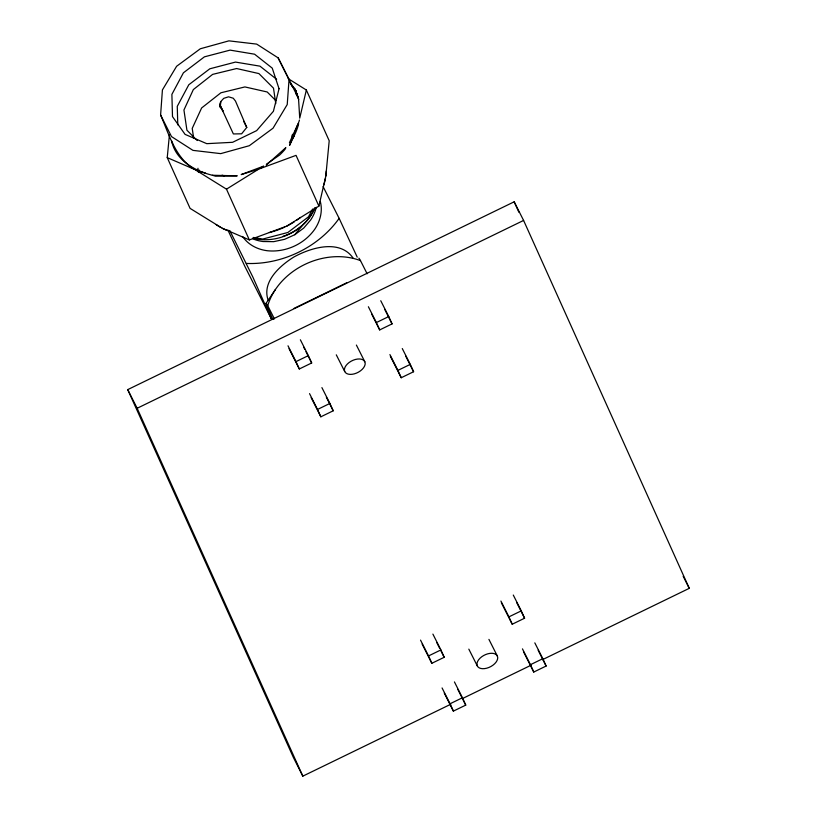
<?xml version="1.0" encoding="UTF-8"?>
<svg xmlns="http://www.w3.org/2000/svg" width="817" height="817" viewBox="0 0 817 817"><rect width="100%" height="100%" fill="white"/><g stroke="black" fill="none" stroke-linecap="round" stroke-linejoin="round"><path stroke-width="1.23" d="M294.334 221.785A67.004 54.259 -24.2 0 1 286.726 226.135L249.338 239.922L226.483 189.166L196.08 170.253C175.757 159.417 169.19 134.693 160.602 115.013L162.42 89.921L176.605 66.279L200.339 48.765L228.923 40.85L256.691 44.108L278.148 57.884L298.307 98.03M226.666 230.241A67.004 54.259 -24.2 0 1 222.173 228.198L190.085 208.386L167.24 157.63L169.415 134.917M197.734 170.804L197.98 168.282M286.726 226.135L318.896 206.109L325.82 176.104L329.21 140.769L306.355 90.023L288.217 78.657M273.756 318.742L271.244 318.61L252.851 277.045L229.761 230.517M306.355 90.023L299.727 118.169L298.542 98.847L295.203 89.4L290.454 83.211L291.567 85.428M298.818 122.121L299.441 120.028M297.909 124.164L298.491 122.897L298.542 124.276A67.045 54.29 -24.2 0 1 293.068 137.848L289.422 142.72L297.909 124.164L289.586 145.355L294.396 135.305M314.535 208.396C304.761 231.211 277.065 244.283 253.178 238.309M312.645 209.029L308.489 216.822L287.89 232.477L262.727 239.064L253.127 237.461M266.097 303.281L275.452 289.463M323.083 186.582L339.137 218.353C318.599 247.347 281.824 264.974 246.387 263.431M246.754 127.442L241.628 133.804L233.366 133.947L219.875 104.739L220.661 101.676L223.766 98.336L228.576 96.814L233.264 98.234L235.48 101.063L246.754 127.442L243.619 121.222M253.117 238.942A42.974 34.804 -24.2 0 0 262.992 241.526L273.726 241.658L284.571 239.33L294.794 234.714L303.158 224.593A44.915 36.367 -24.2 0 0 314.913 207.661M266.199 165.157L285.838 147.622L284.878 149.531A67.045 54.29 -24.2 0 1 279.557 155.067L266.424 164.197M294.794 234.714L303.689 228.106L310.674 219.967A42.974 34.804 -24.2 0 0 316.271 207.304M260.633 168.19L263.625 166.127L241.168 174.593L258.652 169.15L296.05 155.363L318.896 206.109M226.483 189.166L258.652 169.15M294.11 308.356L346.663 282.815M450.749 704.254L302.821 776.15L293.405 757.502L127.728 389.617L514.179 201.799L523.595 220.437L689.272 588.332L542.488 659.666M302.821 776.15L137.154 408.265L523.595 220.437M308.356 355.609L311.675 362.973L299.308 368.978L295.989 361.625L308.356 355.609L300.37 339.79M388.739 316.547L392.048 323.9L379.691 329.915L376.371 322.562L388.739 316.547L380.753 300.727M329.894 403.435L333.203 410.798L320.846 416.803L317.527 409.45L329.894 403.435L321.908 387.615M410.277 364.372L413.586 371.735L401.218 377.74L397.91 370.387L410.277 364.372L402.281 348.553M440.894 649.923L444.203 657.287L431.836 663.292L428.527 655.939L440.894 649.923L432.898 634.104M521.277 610.861L524.585 618.214L512.218 624.229L508.909 616.866L521.277 610.861L513.28 595.042M462.432 697.749L465.741 705.112L453.374 711.117L450.065 703.764L462.432 697.749L454.436 681.929M542.815 658.686L546.124 666.039L533.756 672.054L530.447 664.691L542.815 658.686L534.818 642.867M462.218 698.678L531.019 665.242M212.41 175.257L215.535 176.206L237.216 175.829L212.41 175.257C194.997 171.08 175.492 160.163 171.672 140.943M222.05 175.185L224.42 175.869M196.08 170.253L205.527 173.143M167.24 157.63L194.395 169.354M222.173 228.198L249.338 239.922M276.636 79.31L259.959 66.157L235.49 62.082L209.806 68.802L188.788 84.774L177.269 106.343L177.779 124.858M291.74 85.989L295.203 89.4L297.848 96.6L296.071 94.026M275.768 100.552L267.19 91.974L244.906 86.929L220.907 92.781L201.625 107.967L192.22 128.402L193.629 137.92M197.224 140.524L186.93 130.23L183.937 110.009L193.343 89.574L212.624 74.388L236.624 68.536L258.897 73.571L273.491 88.154L275.778 103.616M683.175 576.271L689.272 588.332M278.148 57.884L289.044 79.463L287.227 104.556L273.041 128.198L249.308 145.712L220.733 153.627L192.955 150.369L171.499 136.592L160.602 115.013M358.847 258.203A64.461 1.368 64.1 0 1 360.481 260.613L367.129 273.777M384.633 309.214L392.048 323.9M405.6 355.916L413.586 371.735M368.385 306.743L376.371 322.562M371.694 314.096L379.691 329.915M516.599 602.395L524.585 618.214M389.913 354.568L397.91 370.387M390.373 356.273L401.218 377.74M538.137 650.22L546.124 666.039M500.913 601.046L508.909 616.866M501.372 602.762L512.218 624.229M522.451 648.872L530.447 664.691M523.483 651.711L533.756 672.054M356.386 345.06L364.842 361.798A11.172 6.556 -26.8 0 1 352.096 374.298A11.172 6.556 -26.8 0 1 347.439 363.943A11.172 6.556 -26.8 0 1 364.842 361.798M488.923 639.374L497.369 656.102A11.172 6.556 -26.8 0 1 484.634 668.612A11.172 6.556 -26.8 0 1 479.967 658.257A11.172 6.556 -26.8 0 1 497.369 656.102M336.287 354.833L344.743 371.561M468.825 649.137L477.281 665.875M303.679 347.154L304.823 349.41M305.966 351.667L311.675 362.973M326.361 397.236L333.203 410.798M360.481 260.613A64.461 52.206 -24.2 0 0 267.741 305.691L274.389 318.855M288.003 345.805L295.989 361.625M289.034 348.645L299.308 368.978M436.789 642.591L439.638 648.238M440.782 650.506L444.203 657.287M309.541 393.631L317.527 409.45M271.244 318.61L244.875 266.413L227.82 229.894M311.134 397.593L320.846 416.803M457.755 689.293L465.741 705.112M420.53 640.119L428.527 655.939M422.134 644.082L431.836 663.292M442.068 687.945L450.065 703.764M444.244 693.041L453.374 711.117M127.728 389.617L137.154 408.265M339.137 218.353L357.213 257.13M514.179 201.799L518.887 212.246M292.557 134.274L293.548 136.49M352.964 257.876C339.606 238.962 310.95 247.622 293.957 256.967C279.853 265.699 261.491 282.039 268.231 300.38M298.685 99.521L295.203 89.4L297.592 96.488M292.037 135.101L292.384 138.808M172.428 142.454L172.51 143.863M272.939 319.457A64.461 1.368 64.1 0 1 267.741 305.691M320.274 201.37A42.974 34.804 -24.2 0 1 314.811 229.158C304.22 244.222 285.439 252.708 267.139 250.717A42.974 34.804 -24.2 0 1 242.629 236.481M301.442 226.105A44.915 36.367 -24.2 0 1 283.131 236.266M326.269 171.059A67.004 54.259 -24.2 0 1 325.82 176.104M325.534 177.963A67.004 54.259 -24.2 0 1 323.757 185.102M300.472 217.414A67.004 54.259 -24.2 0 1 296.438 220.386M284.745 227.095A67.004 54.259 -24.2 0 1 269.355 232.539M220.488 227.3A67.004 54.259 -24.2 0 1 216.127 224.583M198.419 172.438A67.004 54.259 -24.2 0 1 199.185 170.048M289.688 82.221A67.045 54.29 -24.2 0 1 290.188 82.823M220.427 103.779L220.324 107.303L223.01 110.959L219.875 104.739L220.324 107.303L220.661 101.676L220.427 103.779M279.036 88.736L273.409 111.286L256.661 130.618L232.61 142.301L206.783 143.669L185.081 134.386L172.489 116.606L171.887 94.384L183.406 72.815L204.413 56.843L230.098 50.123L254.577 54.198L272.235 68.128L279.036 88.736"/></g></svg>
